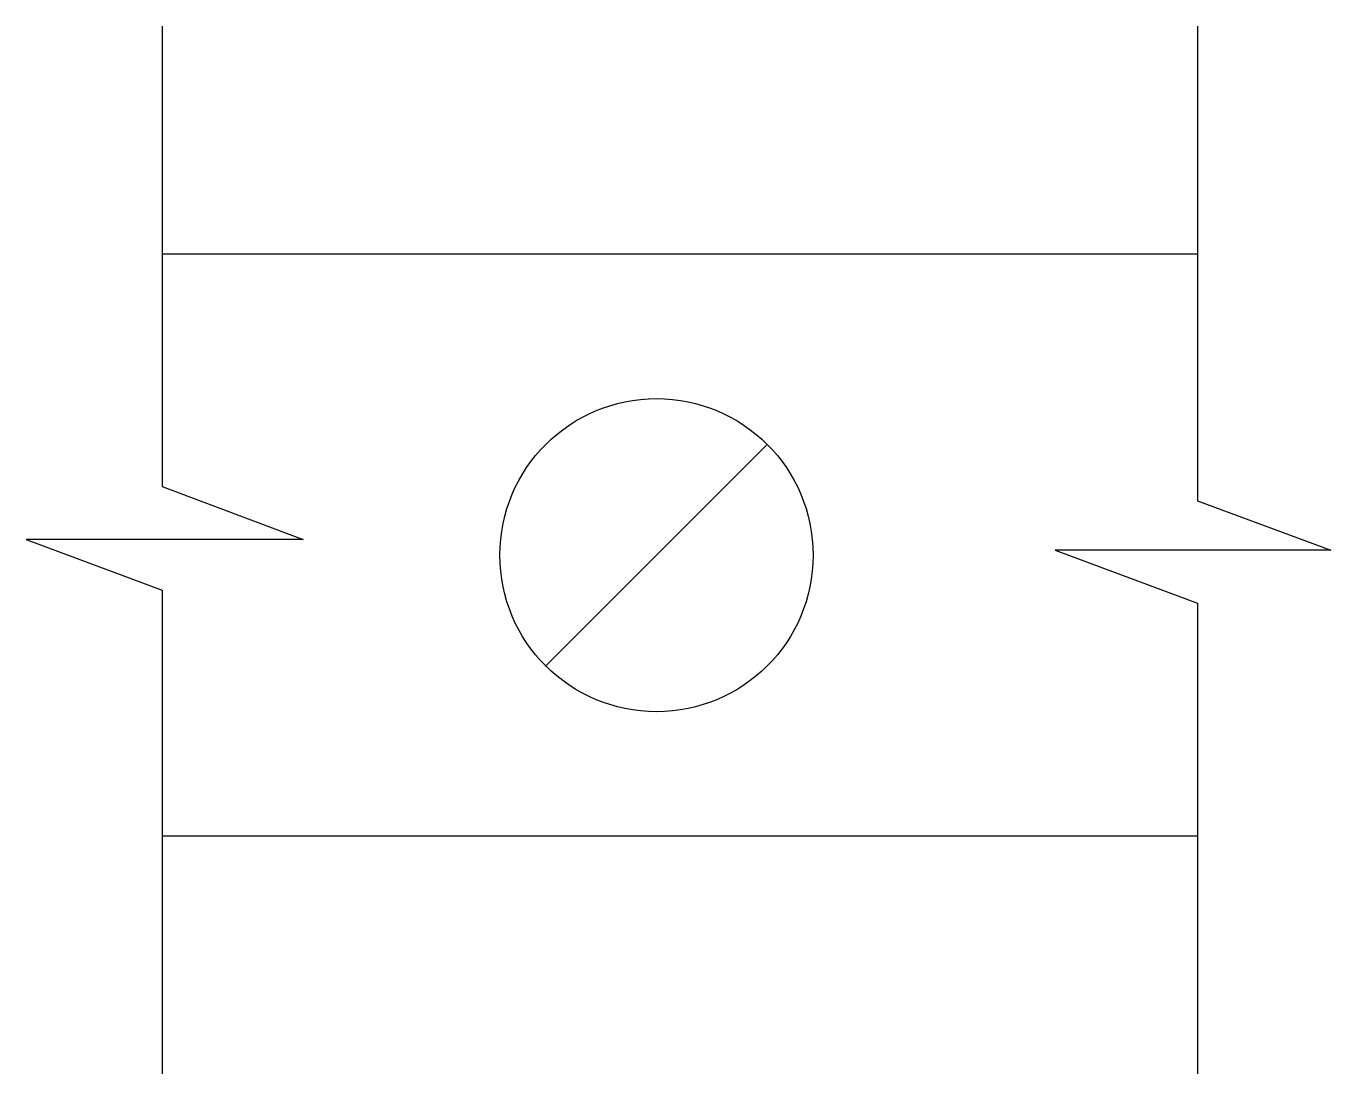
# Model space of a CAD drawing. Header units: metres. Extents: x 13249.1 to 13259.1, y 18601 to 18609.1.
import ezdxf

# ---------------------------------------------------------------- set-up
doc = ezdxf.new("R2010")
doc.units = ezdxf.units.M
doc.layers.add('PUB_DIM', color=90, linetype='Continuous')

msp = doc.modelspace()

# ---------------------------------------------------------------- linework, layer by layer
for points in [[(13250.11, 18607.38), (13258.11, 18607.38)], [(13250.11, 18602.88), (13258.11, 18602.88)]]:
    msp.add_lwpolyline(points)
at = {"layer": 'PUB_DIM'}
for p, q in [((13250.11, 18609.14), (13250.11, 18605.58)), ((13258.11, 18609.14), (13258.11, 18605.47)), ((13254.78, 18605.9), (13253.07, 18604.19)), ((13250.11, 18605.58), (13251.2, 18605.17)), ((13258.11, 18605.47), (13259.14, 18605.09)), ((13251.2, 18605.17), (13249.06, 18605.17)), ((13249.06, 18605.17), (13250.11, 18604.78)), ((13259.14, 18605.09), (13257.01, 18605.09)), ((13257.01, 18605.09), (13258.11, 18604.68)), ((13250.11, 18604.78), (13250.11, 18601.04)), ((13258.11, 18604.68), (13258.11, 18601.04))]:
    msp.add_line(p, q, dxfattribs=at)
msp.add_circle((13253.93, 18605.05), 1.21, dxfattribs=at)

doc.saveas('drawing.dxf')
